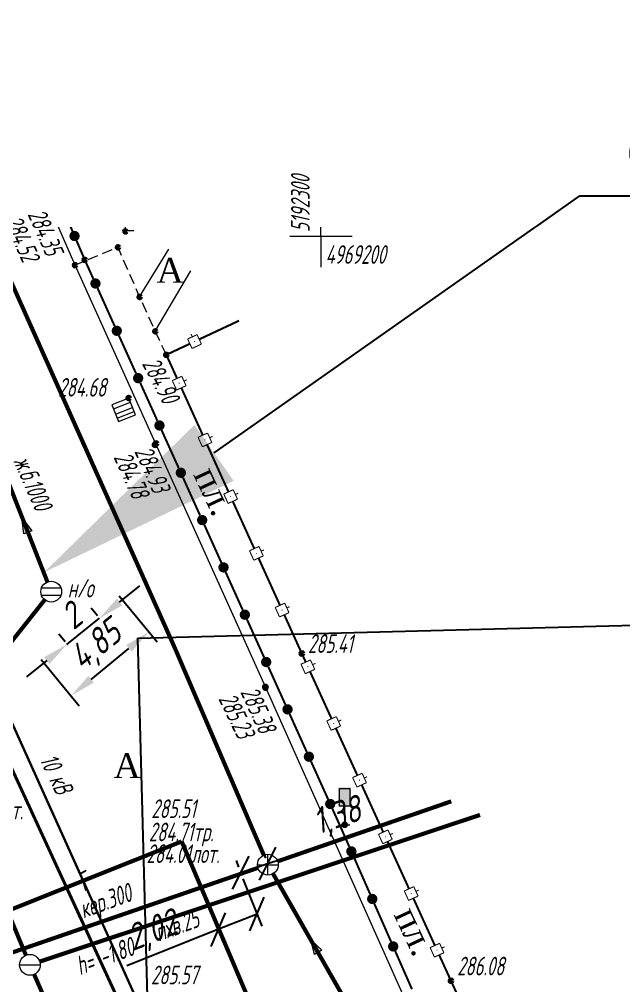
# Model space of a CAD drawing. Header units: metres. Extents: x 0 to 3282, y 0 to 1671.
# Drawn here: x 1874.04 to 1903.13, y 1559.32 to 1605.86 of the extents above; entities that cross this region are included whole.
import ezdxf
from ezdxf import colors
from ezdxf.entities.mleader import LeaderData, LeaderLine
from ezdxf.math import Vec2, Vec3

# ---------------------------------------------------------------- set-up
doc = ezdxf.new("R2010")
doc.units = ezdxf.units.M
doc.set_wipeout_variables(frame=1)
for name, pattern in [('COMMUN', [6, 5, -1]), ('DASHED', [0.75, 0.5, -0.25]), ('DASHEDX2', [1.5, 1, -0.5])]:
    doc.linetypes.add(name, pattern=pattern)
for name, color, linetype, lineweight, transparency in [('51361400', 7, 'Continuous', 18, 0.65), ('51361800', 7, 'Continuous', 18, 0.65), ('51361810', 7, 'Continuous', 18, 0.65), ('51361990', 7, 'Continuous', 18, 0.65), ('71133200', 7, 'Continuous', 18, 0.65), ('82211000', 7, 'Continuous', 18, 0.65), ('82212000', 7, 'Continuous', 18, 0.65), ('Commun', 7, 'Continuous', 18, 0.65), ('GEO_POINTS', 7, 'Continuous', 18, 0.65), ('Grid', 7, 'Continuous', 18, 0.65), ('Otm', 7, 'Continuous', 18, 0.65), ('Sit', 7, 'Continuous', 18, 0.65), ('Text', 7, 'Continuous', 18, 0.65), ('Text_com', 7, 'Continuous', 18, 0.65), ('Us_znak', 7, 'Continuous', 18, 0.65), ('Us_znak_fon', 7, 'Continuous', 18, 0.65), ('Рамка и сетка', 7, 'Continuous', 18, 0.65)]:
    doc.layers.add(name, color=color, linetype=linetype, lineweight=lineweight, transparency=transparency)
doc.layers.add('НВ текст', color=213, linetype='Continuous', lineweight=13)
doc.styles.add('eskd', font='ESKD1.shx', dxfattribs={"width": 1.2, "oblique": 15})
doc.styles.get("Standard").update_dxf_attribs({"font": 'GOST_0.TTF', "oblique": 15})
doc.styles.add('style1', font='times.ttf', dxfattribs={"height": 1})
doc.linetypes.add('KABELww_500', pattern='A,0.0001,-0.4,[131,ltypeshp.shx,S=0.4,R=90,X=0.4,Y=-0.4],0.2,[131,ltypeshp.shx,S=0.2,R=90,X=0.4,Y=-0.2],3.6,[131,ltypeshp.shx,S=0.2,R=-90,X=-0.4,Y=0.2],0.2,[131,ltypeshp.shx,S=0.4,R=-90,X=-0.4,Y=0.4],-0.8,4,-0.4', length=9.6001)
doc.linetypes.add('ПОДЗ_ЛИНИИ_СВЯЗИ', pattern='A,4.8,-0.2,[133,ltypeshp.shx,S=0.2,R=0,X=-0.2,Y=0],-0.2,4.8,-2', length=12)
doc.dimstyles.new('ISO-25', dxfattribs={"dimtxt": 2.5, "dimasz": 2.5, "dimexe": 1.25, "dimexo": 0.625, "dimtad": 1, "dimtxsty": 'Standard', "dimcen": 2.5, "dimadec": 0, "dimazin": 0, "dimtfac": 1, "dimtmove": 0, "dimatfit": 3, "dimfxl": 1, "dimarcsym": 0})
picture_1 = doc.add_image_def('image1.png', size_in_pixel=(630, 728))

# ---------------------------------------------------------------- blocks, each defined once
blk = doc.blocks.new('51361990a')
at = {"color": 7, "style": 'eskd', "oblique": 15}
for tag, p in [('Z', (1.727, 1.405)), ('Z1', (1.727, -0.995)), ('Z2', (1.727, -3.395))]:
    blk.add_attdef(tag, p, '', height=2, dxfattribs=at)
at = {"color": 7}
blk.add_wipeout([(1.005, 0.104), (0.967, 0.297), (0.891, 0.479), (0.782, 0.643), (0.642, 0.782), (0.479, 0.891), (0.297, 0.967), (0.103, 1.005), (-0.094, 1.005), (-0.287, 0.967), (-0.469, 0.891), (-0.632, 0.782), (-0.772, 0.643), (-0.881, 0.479), (-0.957, 0.297), (-0.995, 0.104), (-0.995, -0.093), (-0.957, -0.287), (-0.881, -0.469), (-0.772, -0.632), (-0.632, -0.772), (-0.469, -0.881), (-0.287, -0.956), (-0.094, -0.995), (0.103, -0.995), (0.297, -0.956), (0.479, -0.881), (0.642, -0.772), (0.782, -0.632), (0.891, -0.469), (0.967, -0.287), (1.005, -0.093)], dxfattribs=at)
blk.add_line((-0.714, 0.7), (0.714, -0.7))
blk.add_circle((0.005, 0.005), 1)
blk = doc.blocks.new('71133200')
for p, q in [((-0.924145, 3.560442), (-1.024145, 3.360442)), ((-1.024145, 3.360442), (-0.977382, 2.864397)), ((-0.977382, 2.864397), (-0.861899, 1.88241)), ((-0.024145, 3.560442), (-0.924145, 3.560442)), ((-0.024145, 3.560442), (0.875855, 3.560442)), ((0.861899, 1.88241), (0.975974, 2.864397)), ((0.875855, 3.560442), (0.958164, 3.395824)), ((0.975974, 2.864397), (0.958164, 3.395824)), ((-0.861899, 1.88241), (-0.374616, 1.28565)), ((0.401375, 1.321765), (0.861899, 1.88241)), ((-0.374616, 1.28565), (0, 1.039723)), ((0, 1.039723), (0.401375, 1.321765)), ((0, 0), (0, 1.039723)), ((0.8, 0), (0, 0))]:
    blk.add_line(p, q)
at = {"style": 'eskd', "oblique": 14.99997778}
blk.add_attdef('Z', (1.873004, -0.239356), '', height=2, dxfattribs=at)
blk = doc.blocks.new('*U57')
at = {"layer": '82212000', "linetype": 'Continuous', "ltscale": 0.5}
blk.add_hatch(color=256, dxfattribs=at).paths.add_polyline_path([(5192293.89, 4969194.909, 1), (5192293.935, 4969194.93, 1)], flags=0)
at = {"layer": '82212000', "ltscale": 0.5, "const_width": 0.1}
blk.add_lwpolyline([(5192294.139, 4969195.026), (5192296.057, 4969195.926)], dxfattribs=at)
at = {"layer": '82212000', "linetype": 'Continuous', "ltscale": 0.5, "const_width": 0.05}
for points in [[(5192293.58, 4969195.04), (5192294.033, 4969195.252)], [(5192293.793, 4969194.587), (5192293.58, 4969195.04)], [(5192293.807, 4969195.146), (5192293.743, 4969195.282)], [(5192294.033, 4969195.252), (5192294.245, 4969194.799)], [(5192294.245, 4969194.799), (5192293.793, 4969194.587)]]:
    blk.add_lwpolyline(points, dxfattribs=at)
at = {"layer": '82212000', "linetype": 'Continuous', "ltscale": 0.5, "flags": 128}
blk.add_lwpolyline([(5192292.555, 4969194.282, 0.1, 0.1, 0), (5192293.686, 4969194.813, 0, 0, 0)], format="xyseb", dxfattribs=at)
blk = doc.blocks.new('*U73')
at = {"layer": '82212000', "linetype": 'Continuous', "ltscale": 0.5}
for points in [[(5192293.164, 4969192.939, 1), (5192293.185, 4969192.893, 1)], [(5192294.403, 4969190.207, 1), (5192294.423, 4969190.161, 1)], [(5192295.642, 4969187.474, 1), (5192295.662, 4969187.429, 1)], [(5192296.88, 4969184.742, 1), (5192296.901, 4969184.696, 1)], [(5192298.119, 4969182.01, 1), (5192298.14, 4969181.964, 1)], [(5192299.359, 4969179.278, 1), (5192299.38, 4969179.232, 1)], [(5192300.602, 4969176.548, 1), (5192300.623, 4969176.502, 1)], [(5192301.846, 4969173.818, 1), (5192301.867, 4969173.772, 1)], [(5192303.089, 4969171.087, 1), (5192303.11, 4969171.042, 1)], [(5192304.333, 4969168.357, 1), (5192304.354, 4969168.312, 1)], [(5192305.576, 4969165.627, 1), (5192305.597, 4969165.582, 1)]]:
    blk.add_hatch(color=256, dxfattribs=at).paths.add_polyline_path(points, flags=0)
at = {"layer": '82212000', "linetype": 'Continuous', "ltscale": 0.5, "flags": 128}
blk.add_lwpolyline([(5192292.555, 4969194.282, 0.1, 0.1, 0), (5192293.071, 4969193.144, 0, 0, 0)], format="xyseb", dxfattribs=at)
at = {"layer": '82212000', "linetype": 'Continuous', "ltscale": 0.5}
for points, const_width in [([(5192292.843, 4969193.041), (5192293.299, 4969193.247)], 0.05), ([(5192293.299, 4969193.247), (5192293.505, 4969192.792)], 0.05), ([(5192293.05, 4969192.585), (5192292.843, 4969193.041)], 0.05), ([(5192293.505, 4969192.792), (5192293.05, 4969192.585)], 0.05), ([(5192293.278, 4969192.688), (5192294.31, 4969190.411)], 0.1), ([(5192293.402, 4969193.019), (5192293.539, 4969193.081)], 0.05), ([(5192294.082, 4969190.308), (5192294.538, 4969190.515)], 0.05), ([(5192294.289, 4969189.853), (5192294.082, 4969190.308)], 0.05), ([(5192294.538, 4969190.515), (5192294.744, 4969190.059)], 0.05), ([(5192294.641, 4969190.287), (5192294.777, 4969190.349)], 0.05), ([(5192294.744, 4969190.059), (5192294.289, 4969189.853)], 0.05), ([(5192294.516, 4969189.956), (5192295.549, 4969187.679)], 0.1), ([(5192295.321, 4969187.576), (5192295.776, 4969187.782)], 0.05), ([(5192295.527, 4969187.121), (5192295.321, 4969187.576)], 0.05), ([(5192295.776, 4969187.782), (5192295.983, 4969187.327)], 0.05), ([(5192295.88, 4969187.555), (5192296.016, 4969187.617)], 0.05), ([(5192295.983, 4969187.327), (5192295.527, 4969187.121)], 0.05), ([(5192295.755, 4969187.224), (5192296.787, 4969184.947)], 0.1), ([(5192296.56, 4969184.844), (5192297.015, 4969185.05)], 0.05), ([(5192296.766, 4969184.388), (5192296.56, 4969184.844)], 0.05), ([(5192297.015, 4969185.05), (5192297.222, 4969184.595)], 0.05), ([(5192297.118, 4969184.822), (5192297.255, 4969184.884)], 0.05), ([(5192297.222, 4969184.595), (5192296.766, 4969184.388)], 0.05), ([(5192296.994, 4969184.491), (5192298.026, 4969182.215)], 0.1), ([(5192297.798, 4969182.111), (5192298.254, 4969182.318)], 0.05), ([(5192298.005, 4969181.656), (5192297.798, 4969182.111)], 0.05), ([(5192298.254, 4969182.318), (5192298.46, 4969181.862)], 0.05), ([(5192298.357, 4969182.09), (5192298.494, 4969182.152)], 0.05), ([(5192298.46, 4969181.862), (5192298.005, 4969181.656)], 0.05), ([(5192299.038, 4969179.379), (5192299.493, 4969179.586)], 0.05), ([(5192299.245, 4969178.924), (5192299.038, 4969179.379)], 0.05), ([(5192299.493, 4969179.586), (5192299.7, 4969179.131)], 0.05), ([(5192299.597, 4969179.359), (5192299.733, 4969179.421)], 0.05), ([(5192299.7, 4969179.131), (5192299.245, 4969178.924)], 0.05), ([(5192299.473, 4969179.028), (5192300.509, 4969176.752)], 0.1), ([(5192300.282, 4969176.649), (5192300.737, 4969176.856)], 0.05), ([(5192300.737, 4969176.856), (5192300.944, 4969176.401)], 0.05), ([(5192300.489, 4969176.194), (5192300.282, 4969176.649)], 0.05), ([(5192300.944, 4969176.401), (5192300.489, 4969176.194)], 0.05), ([(5192300.84, 4969176.629), (5192300.977, 4969176.691)], 0.05), ([(5192300.716, 4969176.297), (5192301.753, 4969174.022)], 0.1), ([(5192301.525, 4969173.919), (5192301.98, 4969174.126)], 0.05), ([(5192301.98, 4969174.126), (5192302.187, 4969173.671)], 0.05), ([(5192301.732, 4969173.464), (5192301.525, 4969173.919)], 0.05), ([(5192302.187, 4969173.671), (5192301.732, 4969173.464)], 0.05), ([(5192301.96, 4969173.567), (5192302.996, 4969171.292)], 0.1), ([(5192302.084, 4969173.898), (5192302.22, 4969173.961)], 0.05), ([(5192302.769, 4969171.189), (5192303.224, 4969171.396)], 0.05), ([(5192303.224, 4969171.396), (5192303.431, 4969170.941)], 0.05), ([(5192303.327, 4969171.168), (5192303.464, 4969171.23)], 0.05), ([(5192302.976, 4969170.734), (5192302.769, 4969171.189)], 0.05), ([(5192303.431, 4969170.941), (5192302.976, 4969170.734)], 0.05), ([(5192303.203, 4969170.837), (5192304.24, 4969168.562)], 0.1), ([(5192304.012, 4969168.458), (5192304.467, 4969168.666)], 0.05), ([(5192304.219, 4969168.003), (5192304.012, 4969168.458)], 0.05), ([(5192304.467, 4969168.666), (5192304.674, 4969168.211)], 0.05), ([(5192304.571, 4969168.438), (5192304.707, 4969168.5)], 0.05), ([(5192304.674, 4969168.211), (5192304.219, 4969168.003)], 0.05), ([(5192304.447, 4969168.107), (5192305.483, 4969165.832)], 0.1), ([(5192305.256, 4969165.728), (5192305.711, 4969165.935)], 0.05), ([(5192305.463, 4969165.273), (5192305.256, 4969165.728)], 0.05), ([(5192305.711, 4969165.935), (5192305.918, 4969165.48)], 0.05), ([(5192305.814, 4969165.708), (5192305.951, 4969165.77)], 0.05), ([(5192305.918, 4969165.48), (5192305.463, 4969165.273)], 0.05)]:
    blk.add_lwpolyline(points, dxfattribs=dict(at, const_width=const_width))
for points in [[(5192298.233, 4969181.759, 0.1, 0.1, 0), (5192299.077, 4969179.896, 0.1, 0.1, 0), (5192299.266, 4969179.483, 0, 0, 0)], [(5192305.69, 4969165.377, 0.1, 0.1, 0), (5192306.258, 4969164.131, 0.1, 0.1, 0), (5192306.73, 4969163.103, 0, 0, 0)]]:
    blk.add_lwpolyline(points, format="xyseb", dxfattribs=at)
blk = doc.blocks.new('*U74')
at = {"layer": '82211000', "linetype": 'Continuous', "ltscale": 0.5}
for points in [[(5192286.872, 4969204.778, 1), (5192286.88, 4969205.277, 1)], [(5192287.16, 4969202.299, 1), (5192287.059, 4969202.788, 1)], [(5192288.234, 4969199.775, 1), (5192288.037, 4969200.234, 1)]]:
    blk.add_hatch(color=256, dxfattribs=at).paths.add_polyline_path(points, flags=0)
at = {"layer": '82211000', "ltscale": 0.5, "const_width": 0.1}
blk.add_lwpolyline([(5192286.883, 4969205.277, -0.031378), (5192287.027, 4969206.7, -0.031378)], format="xyb", dxfattribs=at)
at = {"layer": '82211000', "linetype": 'Continuous', "ltscale": 0.5, "const_width": 0.1}
blk.add_lwpolyline([(5192287.062, 4969202.789, -0.043884), (5192286.875, 4969204.778, -0.043884)], format="xyb", dxfattribs=at)
at = {"layer": '82211000', "linetype": 'Continuous', "ltscale": 0.5}
blk.add_lwpolyline([(5192288.037, 4969200.234, 0.1, 0.1, 0), (5192287.174, 4969202.25, 0.1, 0.1, -0.001096), (5192287.163, 4969202.299, 0, 0, 0)], format="xyseb", dxfattribs=at)
at = {"layer": '82211000', "linetype": 'Continuous', "ltscale": 0.5, "flags": 128}
blk.add_lwpolyline([(5192288.628, 4969198.856, 0.1, 0.1, 0), (5192288.234, 4969199.775, 0, 0, 0)], format="xyseb", dxfattribs=at)
blk = doc.blocks.new('*U76')
at = {"layer": '82211000', "linetype": 'Continuous', "ltscale": 0.5}
for points in [[(5192289.039, 4969197.944, 1), (5192289.245, 4969197.488, 1)], [(5192290.067, 4969195.665, 1), (5192290.272, 4969195.209, 1)], [(5192291.094, 4969193.386, 1), (5192291.3, 4969192.93, 1)], [(5192292.122, 4969191.107, 1), (5192292.327, 4969190.651, 1)], [(5192293.15, 4969188.828, 1), (5192293.355, 4969188.372, 1)], [(5192294.177, 4969186.549, 1), (5192294.383, 4969186.093, 1)], [(5192295.205, 4969184.27, 1), (5192295.41, 4969183.814, 1)], [(5192296.232, 4969181.991, 1), (5192296.438, 4969181.535, 1)], [(5192297.26, 4969179.712, 1), (5192297.465, 4969179.256, 1)], [(5192298.287, 4969177.432, 1), (5192298.493, 4969176.977, 1)], [(5192299.315, 4969175.153, 1), (5192299.521, 4969174.698, 1)], [(5192300.343, 4969172.874, 1), (5192300.548, 4969172.419, 1)], [(5192301.362, 4969170.592, 1), (5192301.563, 4969170.134, 1)], [(5192302.368, 4969168.303, 1), (5192302.569, 4969167.845, 1)], [(5192303.375, 4969166.015, 1), (5192303.576, 4969165.557, 1)]]:
    blk.add_hatch(color=256, dxfattribs=at).paths.add_polyline_path(points, flags=0)
at = {"layer": '82211000', "linetype": 'Continuous', "ltscale": 0.5, "flags": 128}
blk.add_lwpolyline([(5192288.628, 4969198.856, 0.1, 0.1, 0), (5192289.039, 4969197.944, 0, 0, 0)], format="xyseb", dxfattribs=at)
at = {"layer": '82211000', "linetype": 'Continuous', "ltscale": 0.5, "const_width": 0.1}
for points in [[(5192289.245, 4969197.488), (5192290.067, 4969195.665)], [(5192290.272, 4969195.209), (5192291.094, 4969193.386)], [(5192291.3, 4969192.93), (5192292.122, 4969191.107)], [(5192292.327, 4969190.651), (5192293.15, 4969188.828)], [(5192293.355, 4969188.372), (5192294.177, 4969186.549)], [(5192294.383, 4969186.093), (5192295.205, 4969184.27)], [(5192295.41, 4969183.814), (5192296.232, 4969181.991)], [(5192296.438, 4969181.535), (5192297.26, 4969179.712)], [(5192297.465, 4969179.256), (5192298.287, 4969177.432)], [(5192298.493, 4969176.977), (5192299.315, 4969175.153)], [(5192299.521, 4969174.698), (5192300.343, 4969172.874)], [(5192301.563, 4969170.134), (5192302.368, 4969168.303)], [(5192302.569, 4969167.845), (5192303.375, 4969166.015)], [(5192303.576, 4969165.557), (5192304.381, 4969163.726)]]:
    blk.add_lwpolyline(points, dxfattribs=at)
at = {"layer": '82211000', "linetype": 'Continuous', "ltscale": 0.5}
blk.add_lwpolyline([(5192300.548, 4969172.419, 0.1, 0.1, 0), (5192300.957, 4969171.512, 0.1, 0.1, 0), (5192301.362, 4969170.592, 0, 0, 0)], format="xyseb", dxfattribs=at)
blk = doc.blocks.new('51361400a')
at = {"style": 'eskd', "oblique": 15}
for tag, p in [('Z', (1.722, 1.4)), ('Z1', (1.722, -1)), ('Z2', (1.722, -3.4))]:
    blk.add_attdef(tag, p, '', height=2, dxfattribs=at)
at = {"color": 7}
blk.add_wipeout([(-0.098, 1), (-0.292, 0.962), (-0.474, 0.886), (-0.637, 0.777), (-0.777, 0.637), (-0.886, 0.474), (-0.962, 0.292), (-1, 0.098), (-1, -0.098), (-0.962, -0.292), (-0.886, -0.474), (-0.777, -0.637), (-0.637, -0.777), (-0.474, -0.886), (-0.292, -0.962), (-0.098, -1), (0.098, -1), (0.292, -0.962), (0.474, -0.886), (0.637, -0.777), (0.777, -0.637), (0.886, -0.474), (0.962, -0.292), (1, -0.098), (1, 0.098), (0.962, 0.292), (0.886, 0.474), (0.777, 0.637), (0.637, 0.777), (0.474, 0.886), (0.292, 0.962), (0.098, 1)], dxfattribs=at)
blk.add_line((-1, 0), (1, 0))
blk.add_circle((0, 0), 1)
blk = doc.blocks.new('51361800a')
at = {"style": 'eskd', "oblique": 15}
for tag, p in [('Z', (1.722, 1.4)), ('Z1', (1.722, -1)), ('Z2', (1.722, -3.4))]:
    blk.add_attdef(tag, p, '', height=2, dxfattribs=at)
at = {"color": 7}
blk.add_wipeout([(-0.098, 1), (-0.292, 0.962), (-0.474, 0.886), (-0.637, 0.777), (-0.777, 0.637), (-0.886, 0.474), (-0.962, 0.292), (-1, 0.098), (-1, -0.098), (-0.962, -0.292), (-0.886, -0.474), (-0.777, -0.637), (-0.637, -0.777), (-0.474, -0.886), (-0.292, -0.962), (-0.098, -1), (0.098, -1), (0.292, -0.962), (0.474, -0.886), (0.637, -0.777), (0.777, -0.637), (0.886, -0.474), (0.962, -0.292), (1, -0.098), (1, 0.098), (0.962, 0.292), (0.886, 0.474), (0.777, 0.637), (0.637, 0.777), (0.474, 0.886), (0.292, 0.962), (0.098, 1)], dxfattribs=at)
for p, q in [((0, -1), (0, 1)), ((-1, 0), (1, 0))]:
    blk.add_line(p, q)
blk.add_circle((0, 0), 1)
blk = doc.blocks.new('GRID')
at = {"layer": 'Grid', "color": 104}
blk.add_line((-1.5, 0), (1.5, 0), dxfattribs=at)
for points in [[(0, 0), (0, 1.5)], [(0, 0), (0, -1.5)]]:
    blk.add_lwpolyline(points, dxfattribs=at)
blk = doc.blocks.new('ZNAK')
at = {"layer": 'Us_znak_fon', "true_color": 0xffffff}
blk.add_hatch(color=7, dxfattribs=at).paths.add_polyline_path([(0.3, 1.8), (-0.3, 1.8), (-0.3, 0.85), (-0.05, 0.85), (-0.05, -0.05), (0.25, -0.05), (0.25, 0.05), (0.05, 0.05), (0.05, 0.85), (0.3, 0.85)])
at = {"layer": 'Us_znak', "color": 0, "linetype": 'Continuous', "lineweight": -2, "ltscale": 10}
blk.add_lwpolyline([(-0.25, 1.75), (0.25, 1.75), (0.25, 0.9), (-0.25, 0.9)], close=True, dxfattribs=at)
at = {"layer": 'Us_znak', "linetype": 'DASHEDX2', "ltscale": 10}
blk.add_lwpolyline([(0, 0.9), (0, 0), (0.25, 0)], dxfattribs=at)
blk = doc.blocks.new('A$C52264BE2')
at = {"layer": 'Sit'}
h = blk.add_hatch(color=32, dxfattribs=at)
h.dxf.hatch_style = 1
h.paths.add_polyline_path([(0, 0.374), (0.714, 0.443), (0.15, 0)])
at = {"layer": 'Sit', "color": 32, "elevation": 285.308}
blk.add_lwpolyline([(0, 0.374), (0.714, 0.443), (0.15, 0), (0, 0.374)], dxfattribs=at)
blk = doc.blocks.new('51361810a')
at = {"style": 'eskd', "oblique": 15}
for tag, p in [('Z', (1.722, 1.4)), ('Z1', (1.722, -1)), ('Z2', (1.722, -3.4))]:
    blk.add_attdef(tag, p, '', height=2, dxfattribs=at)
at = {"color": 7}
blk.add_wipeout([(-0.098, 1), (-0.292, 0.962), (-0.474, 0.886), (-0.637, 0.777), (-0.777, 0.637), (-0.886, 0.474), (-0.962, 0.292), (-1, 0.098), (-1, -0.098), (-0.962, -0.292), (-0.886, -0.474), (-0.777, -0.637), (-0.637, -0.777), (-0.474, -0.886), (-0.292, -0.962), (-0.098, -1), (0.098, -1), (0.292, -0.962), (0.474, -0.886), (0.637, -0.777), (0.777, -0.637), (0.886, -0.474), (0.962, -0.292), (1, -0.098), (1, 0.098), (0.962, 0.292), (0.886, 0.474), (0.777, 0.637), (0.637, 0.777), (0.474, 0.886), (0.292, 0.962), (0.098, 1)], dxfattribs=at)
for p, q in [((0.944, 0.33), (-0.944, 0.33)), ((-0.937, -0.35), (0.937, -0.35))]:
    blk.add_line(p, q)
blk.add_circle((0, 0), 1)
blk = doc.blocks.new('_Oblique')
at = {"color": 0, "linetype": 'ByBlock', "lineweight": -2}
blk.add_line((-0.5, -0.5), (0.5, 0.5), dxfattribs=at)
blk = doc.blocks.new('*D124')
at = {"color": 0, "lineweight": -2, "transparency": 16777216}
for p, q in [((1885.99, 1565.197), (1891.144, 1566.919)), ((1885.902, 1565.458), (1885.791, 1565.789)), ((1884.597, 1565.022), (1884.486, 1565.353)), ((1884.684, 1564.76), (1885.99, 1565.197))]:
    blk.add_line(p, q, dxfattribs=at)
at = {"layer": 'Defpoints', "color": 0, "transparency": 16777216}
for p in [(1886.001, 1565.162, 285.5), (1884.684, 1564.76), (1884.696, 1564.726)]:
    blk.add_point(p, dxfattribs=at)
at = {"color": 0, "lineweight": -2, "transparency": 16777216, "xscale": 1.25, "yscale": 1.25, "zscale": 1.25}
for p, rotation in [((1885.99, 1565.197), 18.48122636455092), ((1884.684, 1564.76), 198.4812263645508)]:
    blk.add_blockref('_Oblique', p, dxfattribs=dict(at, rotation=rotation))
at = {"color": 0, "transparency": 16777216, "insert": (1889.346, 1567.406), "char_height": 1.25, "attachment_point": 5, "rotation": 18.4812}
blk.add_mtext('1,38', dxfattribs=at)
blk = doc.blocks.new('*D125')
at = {"color": 0, "lineweight": -2, "transparency": 16777216}
for p, q in [((1884.8, 1564.47), (1885.71, 1562.184)), ((1882.92, 1563.722), (1883.831, 1561.435)), ((1885.479, 1562.764), (1883.599, 1562.016)), ((1883.599, 1562.016), (1879.218, 1560.271))]:
    blk.add_line(p, q, dxfattribs=at)
at = {"layer": 'Defpoints', "color": 0, "transparency": 16777216}
for p in [(1884.684, 1564.76), (1882.805, 1564.012), (1883.599, 1562.016)]:
    blk.add_point(p, dxfattribs=at)
at = {"color": 0, "lineweight": -2, "transparency": 16777216, "xscale": 1.25, "yscale": 1.25, "zscale": 1.25}
for p, rotation in [((1885.479, 1562.764), 21.71124115080943), ((1883.599, 1562.016), 201.7112411508095)]:
    blk.add_blockref('_Oblique', p, dxfattribs=dict(at, rotation=rotation))
at = {"color": 0, "transparency": 16777216, "insert": (1880.446, 1561.87), "char_height": 1.25, "attachment_point": 5, "rotation": 21.7112}
blk.add_mtext('2,02', dxfattribs=at)
blk = doc.blocks.new('*D199')
at = {"color": 0, "lineweight": -2, "transparency": 16777216}
blk.add_arc((1906.638, 1513.037), 2.694, 139.8285, 217.4859, dxfattribs=at)
at = {"color": 0, "transparency": 16777216}
for points in [[(1904.455, 1514.942), (1904.703, 1514.607), (1905.585, 1515.517)], [(1904.631, 1511.559), (1904.368, 1511.236), (1905.47, 1510.609)]]:
    blk.add_solid(points, dxfattribs=at)
at = {"layer": 'Defpoints', "color": 0, "transparency": 16777216}
for p in [(1882.695, 1569.44, 283.113), (1904.162, 1514.099), (1906.638, 1513.037, 284.537), (1906.638, 1513.037, 284.537), (1899.584, 1498.371, 284.715)]:
    blk.add_point(p, dxfattribs=at)
at = {"color": 0, "transparency": 16777216, "insert": (1903.007, 1513.122), "char_height": 1.25, "attachment_point": 5, "rotation": 88.6572}
blk.add_mtext('131°', dxfattribs=at)
blk = doc.blocks.new('*D230')
at = {"color": 0, "lineweight": -2, "transparency": 16777216}
for p, q in [((1878.847, 1578.102), (1880.674, 1575.873)), ((1877.491, 1574.072), (1879.311, 1575.564)), ((1875.094, 1575.025), (1876.921, 1572.797))]:
    blk.add_line(p, q, dxfattribs=at)
at = {"color": 0, "transparency": 16777216}
for points in [[(1879.179, 1575.725), (1879.443, 1575.403), (1880.278, 1576.357)], [(1877.359, 1574.234), (1877.623, 1573.911), (1876.525, 1573.28)]]:
    blk.add_solid(points, dxfattribs=at)
at = {"layer": 'Defpoints', "color": 0, "transparency": 16777216}
for p in [(1878.649, 1578.344, 284.974), (1880.278, 1576.357), (1874.896, 1575.267, 284.973)]:
    blk.add_point(p, dxfattribs=at)
at = {"color": 0, "transparency": 16777216, "insert": (1877.766, 1575.631), "char_height": 1.25, "attachment_point": 5, "rotation": 39.3442}
blk.add_mtext('4,85', dxfattribs=at)
blk = doc.blocks.new('*D231')
at = {"color": 0, "lineweight": -2, "transparency": 16777216}
for p, q in [((1878.863, 1577.795), (1879.837, 1578.579)), ((1877.794, 1577.129), (1877.497, 1577.499)), ((1876.33, 1575.758), (1877.889, 1577.012)), ((1876.236, 1575.876), (1875.939, 1576.245)), ((1875.356, 1574.975), (1874.382, 1574.192))]:
    blk.add_line(p, q, dxfattribs=at)
at = {"color": 0, "transparency": 16777216}
for points in [[(1878.732, 1577.958), (1878.993, 1577.633), (1877.889, 1577.012)], [(1875.226, 1575.137), (1875.487, 1574.813), (1876.33, 1575.758)]]:
    blk.add_solid(points, dxfattribs=at)
at = {"layer": 'Defpoints', "color": 0, "transparency": 16777216}
for p in [(1877.889, 1577.012), (1877.99, 1576.886, 282.149), (1876.432, 1575.632, 282.149)]:
    blk.add_point(p, dxfattribs=at)
at = {"color": 0, "transparency": 16777216, "insert": (1876.522, 1577.116), "char_height": 1.25, "attachment_point": 5, "rotation": 38.8089}
blk.add_mtext('2', dxfattribs=at)

msp = doc.modelspace()

# ---------------------------------------------------------------- hatches: boundary and pattern name
at = {"layer": 'Рамка и сетка'}
h = msp.add_hatch(color=256, dxfattribs=at)
h.dxf.hatch_style = 1
h.paths.add_polyline_path([(1874.256, 1581.076), (1874.16, 1581.85), (1874.631, 1581.225)])

# ---------------------------------------------------------------- linework, layer by layer
at = {"color": 192, "linetype": 'ПОДЗ_ЛИНИИ_СВЯЗИ', "lineweight": 60, "ltscale": 0.4, "const_width": 0.15, "elevation": 285.573, "flags": 128}
msp.add_lwpolyline([(1860.304, 1598.839), (1878.747, 1558.745)], dxfattribs=at)
at = {"layer": 'Commun', "color": 32, "linetype": 'COMMUN', "ltscale": 0.7, "const_width": 0.2, "elevation": 285.308, "flags": 128}
for points in [[(1885.804, 1565.606), (1881.508, 1575.617), (1868.853, 1603.939)], [(1886.475, 1565.309), (1894.833, 1568.197)], [(1863.072, 1557.256), (1885.524, 1564.991)], [(1886.25, 1564.711), (1893.828, 1551.431)]]:
    msp.add_lwpolyline(points, dxfattribs=at)
at = {"layer": 'Commun', "color": 1, "linetype": 'KABELww_500', "lineweight": 30, "flags": 128}
msp.add_lwpolyline([(1902.3, 1508.453), (1861.765, 1598.39)], dxfattribs=at)
at = {"layer": 'Commun', "color": 106, "linetype": 'COMMUN', "ltscale": 0.7, "const_width": 0.2, "elevation": 285.381, "flags": 128}
for points in [[(1875.022, 1560.479), (1896.215, 1567.542)], [(1874.354, 1560.784), (1873.048, 1563.92)], [(1874.749, 1559.864), (1888.41, 1528.51)]]:
    msp.add_lwpolyline(points, dxfattribs=at)
at = {"layer": 'Commun', "color": 4, "linetype": 'COMMUN', "ltscale": 0.7, "const_width": 0.2, "elevation": 287.906, "flags": 128}
for points in [[(1881.85, 1566.264), (1844.615, 1551.399)], [(1881.85, 1566.264), (1918.476, 1479.984)]]:
    msp.add_lwpolyline(points, dxfattribs=at)
at = {"layer": 'GEO_POINTS', "lineweight": 60}
for centre in [(1875.17, 1602.615, 284.176), (1880.064, 1601.905, 283.196), (1875.733, 1597.673, 284.475), (1875.529, 1596.732, 284.351), (1875.553, 1596.78, 284.521), (1879.144, 1595.645, 284.376), (1878.79, 1594.883, 284.677), (1877.187, 1594.278, 284.688), (1876.722, 1594.02, 284.471), (1879.828, 1592.491, 284.809), (1880.58, 1590.838, 284.863), (1881.114, 1589.704, 284.9), (1879.304, 1587.621, 284.681), (1880.568, 1585.369, 284.784), (1880.615, 1585.432, 284.928), (1887.636, 1575.318, 285.407), (1885.883, 1573.711, 285.378), (1885.887, 1573.668, 285.23), (1889.698, 1567.066, 285.647), (1885.996, 1565.152, 285.514), (1894.817, 1559.553, 286.077)]:
    msp.add_circle(centre, 0.06, dxfattribs=at)
at = {"layer": 'Sit', "elevation": 287.207, "flags": 128}
msp.add_lwpolyline([(1911.898, 1517.107), (1904.19, 1533.553), (1898.466, 1545.867), (1892.401, 1559.11), (1885.883, 1573.711), (1876.722, 1594.02), (1875.529, 1596.732, -0.178713), (1875.17, 1602.615, -0.0486), (1876.343, 1605.47, -0.50364)], format="xyb", dxfattribs=at)
at = {"layer": 'Sit', "linetype": 'DASHED', "elevation": 284.9, "flags": 128}
msp.add_lwpolyline([(1881.114, 1589.704), (1880.58, 1590.838), (1879.828, 1592.491), (1878.79, 1594.883), (1876.722, 1594.02)], dxfattribs=at)
at = {"layer": 'Sit', "flags": 128}
for points, elevation in [([(1879.828, 1592.491), (1881.231, 1594.789)], 284.809), ([(1880.58, 1590.838), (1882.29, 1593.75)], 284.863), ([(1878.566, 1587.098), (1879.384, 1587.418)], 284.705), ([(1878.665, 1586.845), (1879.483, 1587.165)], 284.705), ([(1878.743, 1586.647), (1879.56, 1586.967)], 284.705)]:
    msp.add_lwpolyline(points, dxfattribs=dict(at, elevation=elevation))
at = {"layer": 'Sit', "linetype": 'COMMUN', "ltscale": 0.7, "const_width": 0.2, "elevation": 284.965, "flags": 128}
for points in [[(1875.389, 1578.763), (1872.855, 1585.232), (1871.729, 1588.422)], [(1869.931, 1571.184), (1875.26, 1577.904)]]:
    msp.add_lwpolyline(points, dxfattribs=at)
at = {"layer": 'Sit', "elevation": 284.705, "flags": 128}
msp.add_lwpolyline([(1878.805, 1586.487), (1879.623, 1586.807), (1879.304, 1587.621), (1878.487, 1587.302)], close=True, dxfattribs=at)
at = {"layer": 'Рамка и сетка', "elevation": 284.965}
msp.add_lwpolyline([(1874.256, 1581.076), (1874.16, 1581.85), (1874.631, 1581.225), (1874.256, 1581.076)], dxfattribs=at)

# ---------------------------------------------------------------- block references
at = {"layer": '71133200', "color": 7, "xscale": 0.5, "yscale": 0.5, "zscale": 0.5}
msp.add_blockref('71133200', (1879.148, 1595.679, 284.376), dxfattribs=at)
at = {"layer": '82211000', "color": 7}
for name in ['*U74', '*U76']:
    msp.add_blockref(name, (-5190411.441, -4967604.578), dxfattribs=at)
at = {"layer": '82212000', "color": 7}
for name in ['*U57', '*U73']:
    msp.add_blockref(name, (-5190411.441, -4967604.578), dxfattribs=at)
at = {"layer": 'Grid', "color": 7, "linetype": 'Continuous'}
msp.add_blockref('GRID', (1888.559, 1595.422), dxfattribs=at)
at = {"layer": 'Sit', "color": 7, "linetype": 'Continuous'}
for p in [(1875.733, 1597.673, 284.475), (1889.698, 1567.066, 284.688)]:
    msp.add_blockref('ZNAK', p, dxfattribs=at)
at = {"layer": 'Sit', "color": 7, "rotation": 98.41973283803688}
msp.add_blockref('A$C52264BE2', (1888.619, 1560.881, -285.308), dxfattribs=at)

# ---------------------------------------------------------------- texts
at = {"layer": 'Otm', "oblique": 13, "width": 0.8}
for s, p in [('283.20', (1880.364, 1602.165, 283.196)), ('284.68', (1875.913, 1587.687, 284.681)), ('285.41', (1887.937, 1575.342, 285.407)), ('282.02лот.', (1870.636, 1567.329, 284.965)), ('286.08', (1895.117, 1559.813, 286.077)), ('285.57', (1880.378, 1559.386, 285.573))]:
    msp.add_text(s, height=0.9, dxfattribs=at).set_placement(p)
for s, rotation, p in [('284.35', 293.756, (1874.42, 1596.476, 284.351)), ('284.52', 293.756, (1873.287, 1596.158, 284.521)), ('284.90', 297.3817, (1879.926, 1589.278, 284.9)), ('284.78', 294.0231, (1878.559, 1584.776, 284.784)), ('284.93', 294.0231, (1879.564, 1585.049, 284.928)), ('285.23', 295.806, (1883.604, 1573.141, 285.23)), ('285.38', 294.2698, (1884.665, 1573.467, 285.378))]:
    msp.add_text(s, height=0.9, rotation=rotation, dxfattribs=at).set_placement(p)
at = {"layer": 'Text', "style": 'style1'}
for p in [(1880.646, 1593.171), (1878.572, 1569.315)]:
    msp.add_text('А', height=1.2, dxfattribs=at).set_placement(p)
for p in [(1882.397, 1583.942, 285.022), (1892.046, 1562.743, 285.022)]:
    msp.add_text('пл.', height=1.2, rotation=295.0776, dxfattribs=at).set_placement(p)
at = {"layer": 'Text_com', "oblique": 13, "width": 0.8}
for s, rotation, p in [('ж.б.1000', 293.6968, (1873.735, 1584.57, 1139.197)), ('Г', 29.2563, (1877.149, 1563.826, 282.238)), ('кер.300', 19.6268, (1877.12, 1562.556, 568.007)), ('пхв.25', 20.3953, (1880.751, 1561.429, 853.315)), ('h= -1.80', 20.3953, (1876.956, 1559.816, 278.725))]:
    msp.add_text(s, height=0.9, rotation=rotation, dxfattribs=at).set_placement(p)
for s, p in [('н/о', (1876.368, 1578.014, 285.381)), ('285.51', (1880.393, 1567.392, 285.514)), ('284.71тр.', (1880.269, 1566.271, 285.514)), ('284.01лот.', (1880.159, 1565.224, 285.514))]:
    msp.add_text(s, height=0.9, dxfattribs=at).set_placement(p)
at = {"layer": 'Text_com', "color": 1, "oblique": 13, "width": 0.8}
msp.add_text('10 кВ ', height=0.9, rotation=295.6548, dxfattribs=at).set_placement((1874.993, 1570.199, 568.007))
at = {"layer": 'Рамка и сетка', "oblique": 13, "width": 0.8}
msp.add_text('5192300', height=0.9, rotation=90, dxfattribs=at).set_placement((1888.015, 1595.617))
msp.add_text('4969200', height=0.9, dxfattribs=at).set_placement((1888.778, 1594.085))

# ---------------------------------------------------------------- pictures from other files: only their frames are drawn
image = msp.add_image(picture_1, insert=(1887.613, 1279.375, 287.326), size_in_units=(256.833, 296.785), rotation=1.5196, dxfattribs=dict(fade=50))
image.dxf.flags = 15

# ---------------------------------------------------------------- next in the draw order: block references
at = {"layer": '51361400', "color": 7, "xscale": 0.5, "yscale": 0.5, "zscale": 0.5}
msp.add_blockref('51361400a', (1874.546, 1560.322, 285.381), dxfattribs=at)
at = {"layer": '51361800', "color": 7, "xscale": 0.5, "yscale": 0.5, "zscale": 0.5}
msp.add_blockref('51361800a', (1886.001, 1565.146, 285.308), dxfattribs=at)
at = {"layer": '51361810', "color": 7, "xscale": 0.5, "yscale": 0.5, "zscale": 0.5}
msp.add_blockref('51361810a', (1875.572, 1578.297, 284.965), dxfattribs=at)
at = {"layer": '51361990', "color": 7, "xscale": 0.5, "yscale": 0.5, "zscale": 0.5}
msp.add_blockref('51361990a', (1880.337, 1602.37), dxfattribs=at)

# ---------------------------------------------------------------- next in the draw order: dimensions: what is measured, and where the dimension line sits
for p1, p2, distance, override, picture, middle in [((1876.432, 1575.632, 282.149), (1877.99, 1576.886, 282.149), 0.162, {"dimscale": 0.5}, '*D231', (1876.522, 1577.116)), ((1884.684, 1564.76), (1882.805, 1564.012), 2.148, {"dimscale": 0.5, "dimblk1": 'Oblique', "dimblk2": 'Oblique', "dimsah": 1}, '*D125', (1880.446, 1561.87))]:
    dim = msp.add_aligned_dim(p1=p1, p2=p2, distance=distance, dimstyle='ISO-25', override=override)
    dim.commit()
    dim.dimension.update_dxf_attribs({"geometry": picture, "text_midpoint": middle})
for base, p1, p2, angle, override, picture, middle in [((1880.278, 1576.357), (1874.896, 1575.267, 284.973), (1878.649, 1578.344, 284.974), 39.3442, {"dimscale": 0.5}, '*D230', (1878.42, 1574.833)), ((1884.684, 1564.76), (1886.001, 1565.162, 285.5), (1884.696, 1564.726), 198.4812, {"dimscale": 0.5, "dimblk1": 'Oblique', "dimblk2": 'Oblique', "dimsah": 1}, '*D124', (1889.673, 1566.428))]:
    dim = msp.add_linear_dim(base=base, p1=p1, p2=p2, angle=angle, dimstyle='ISO-25', override=override)
    dim.commit()
    dim.dimension.update_dxf_attribs({"geometry": picture, "text_midpoint": middle, "dimtype": 161})
dim = msp.add_angular_dim_2l(base=(1904.162, 1514.099), line1=((1906.638, 1513.037, 284.537), (1882.695, 1569.44, 283.113)), line2=((1899.584, 1498.371, 284.715), (1906.638, 1513.037, 284.537)), dimstyle='ISO-25', override={"dimscale": 0.5})
dim.commit()
dim.dimension.update_dxf_attribs({"geometry": '*D199', "text_midpoint": (1903.007, 1513.122)})

# ---------------------------------------------------------------- next in the draw order: leaders
at = {"layer": 'НВ текст', "color": 1, "ltscale": 100}
ml = msp.add_multileader_mtext('Standard', dxfattribs=at)
ml.set_content('Окончание трассы К2', color=1)
ml.set_leader_properties()
ml.build(insert=Vec2(0, 0))
ml.multileader.update_dxf_attribs({"has_dogleg": 0, "text_left_attachment_type": 6, "text_right_attachment_type": 6, "dogleg_length": 1, "arrow_head_size": 10, "scale": 5})
ctx = ml.context
ctx.base_point, ctx.scale, ctx.char_height, ctx.arrow_head_size, ctx.landing_gap_size, ctx.plane_origin = Vec3(1901.023, 1597.362), 5, 5, 10, 5, Vec3(10190.397, -5341.914)
ctx.left_attachment, ctx.right_attachment, ctx.text_align_type = 6, 6, 1
notes = []
notes.append((ctx, [(1, (1, 1, 0), (1896.023, 1597.362), (1, 0), 5, [(1, [(1875.231, 1579.227)], 0, [])])]))
ctx.mtext.insert, ctx.mtext.width, ctx.mtext.defined_height, ctx.mtext.alignment, ctx.mtext.flow_direction = Vec3(1929.728, 1603.362), 49.01295, 11.329, 2, 5
ctx.mtext.has_bg_fill, ctx.mtext.bg_color, ctx.mtext.bg_scale_factor, ctx.mtext.bg_transparency, ctx.mtext.use_window_bg_color = 1, -1027028792, 1.5, 0, 1
for ctx, leaders in notes:
    for number, flags, end, landing, length, lines in leaders:
        leader = LeaderData()
        leader.index, (leader.has_last_leader_line, leader.has_dogleg_vector, leader.attachment_direction) = number, flags
        leader.last_leader_point, leader.dogleg_vector, leader.dogleg_length = Vec3(end), Vec3(landing), length
        for number, points, colour, breaks in lines:
            line = LeaderLine()
            line.index, line.vertices, line.color, line.breaks = number, Vec3.list(points), colors.encode_raw_color(colour), breaks
            leader.lines.append(line)
        ctx.leaders.append(leader)

doc.saveas('drawing.dxf')
